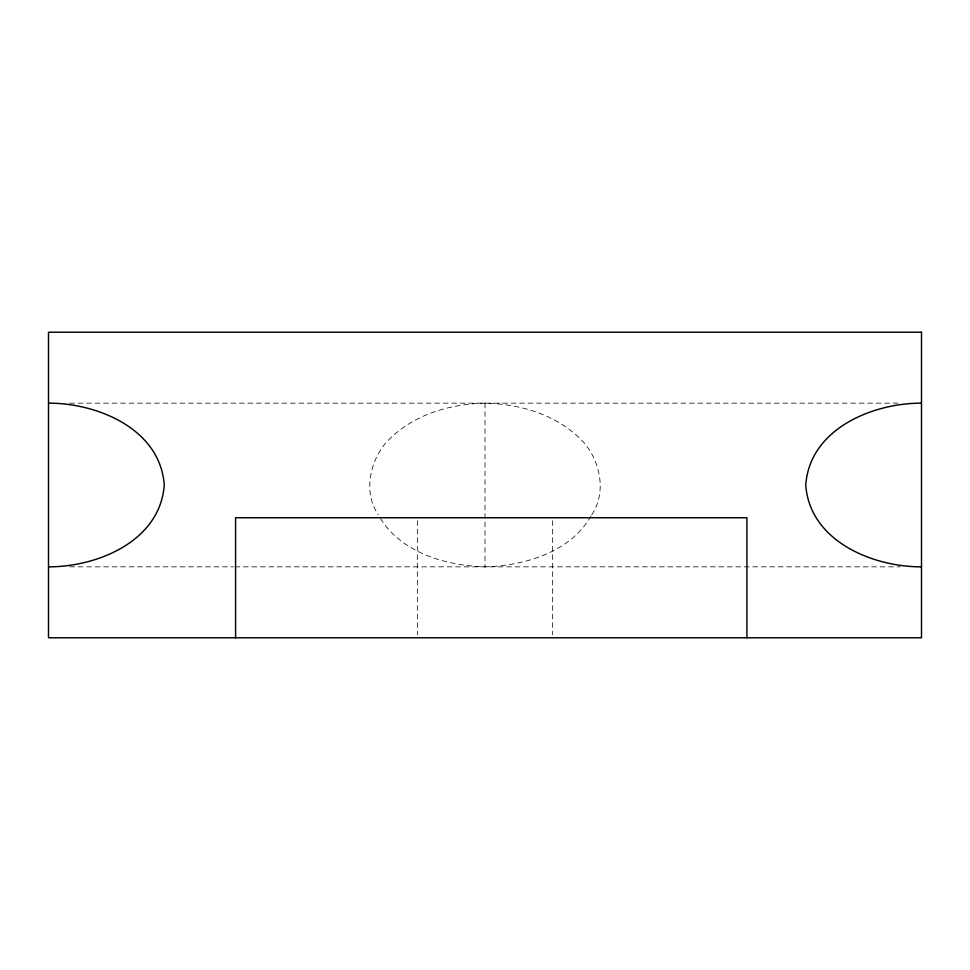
<?xml version="1.0" encoding="UTF-8"?>
<svg xmlns="http://www.w3.org/2000/svg" width="970" height="970" viewBox="0 0 970 970"><rect width="100%" height="100%" fill="white"/><g stroke="black" fill="none" stroke-linecap="round" stroke-linejoin="round"><path stroke-width="0.73" stroke-dasharray="4.85 3.64" d="M591.021 516.052C570.057 552.427 524.661 565.643 485 566.844C445.339 565.643 399.943 552.427 378.979 516.052M591.736 514.815C606.311 493.172 600.757 463.757 585.237 444.078C560.175 415.73 521.896 403.957 485 403.156C448.104 403.957 409.825 415.73 384.763 444.078C369.243 463.757 363.689 493.172 378.264 514.815M69.646 403.156L900.281 403.156M69.719 566.844L233.406 566.844M234.922 566.844L900.281 566.844M552.658 520.732L552.658 634.768M485 403.156L485 566.844M417.342 520.732L417.342 634.768"/><path stroke-width="1.45" d="M921.5 403.156C872.212 403.035 809.695 429.14 805.755 485C809.695 540.86 872.212 566.965 921.5 566.844M48.5 566.844C97.788 566.965 160.305 540.86 164.245 485C160.305 429.14 97.788 403.035 48.5 403.156M746.9 637.775L746.9 517.737L235.577 517.737L235.577 637.775M921.5 332.225L48.5 332.225L48.5 637.775L921.5 637.775L921.5 332.225"/></g></svg>
